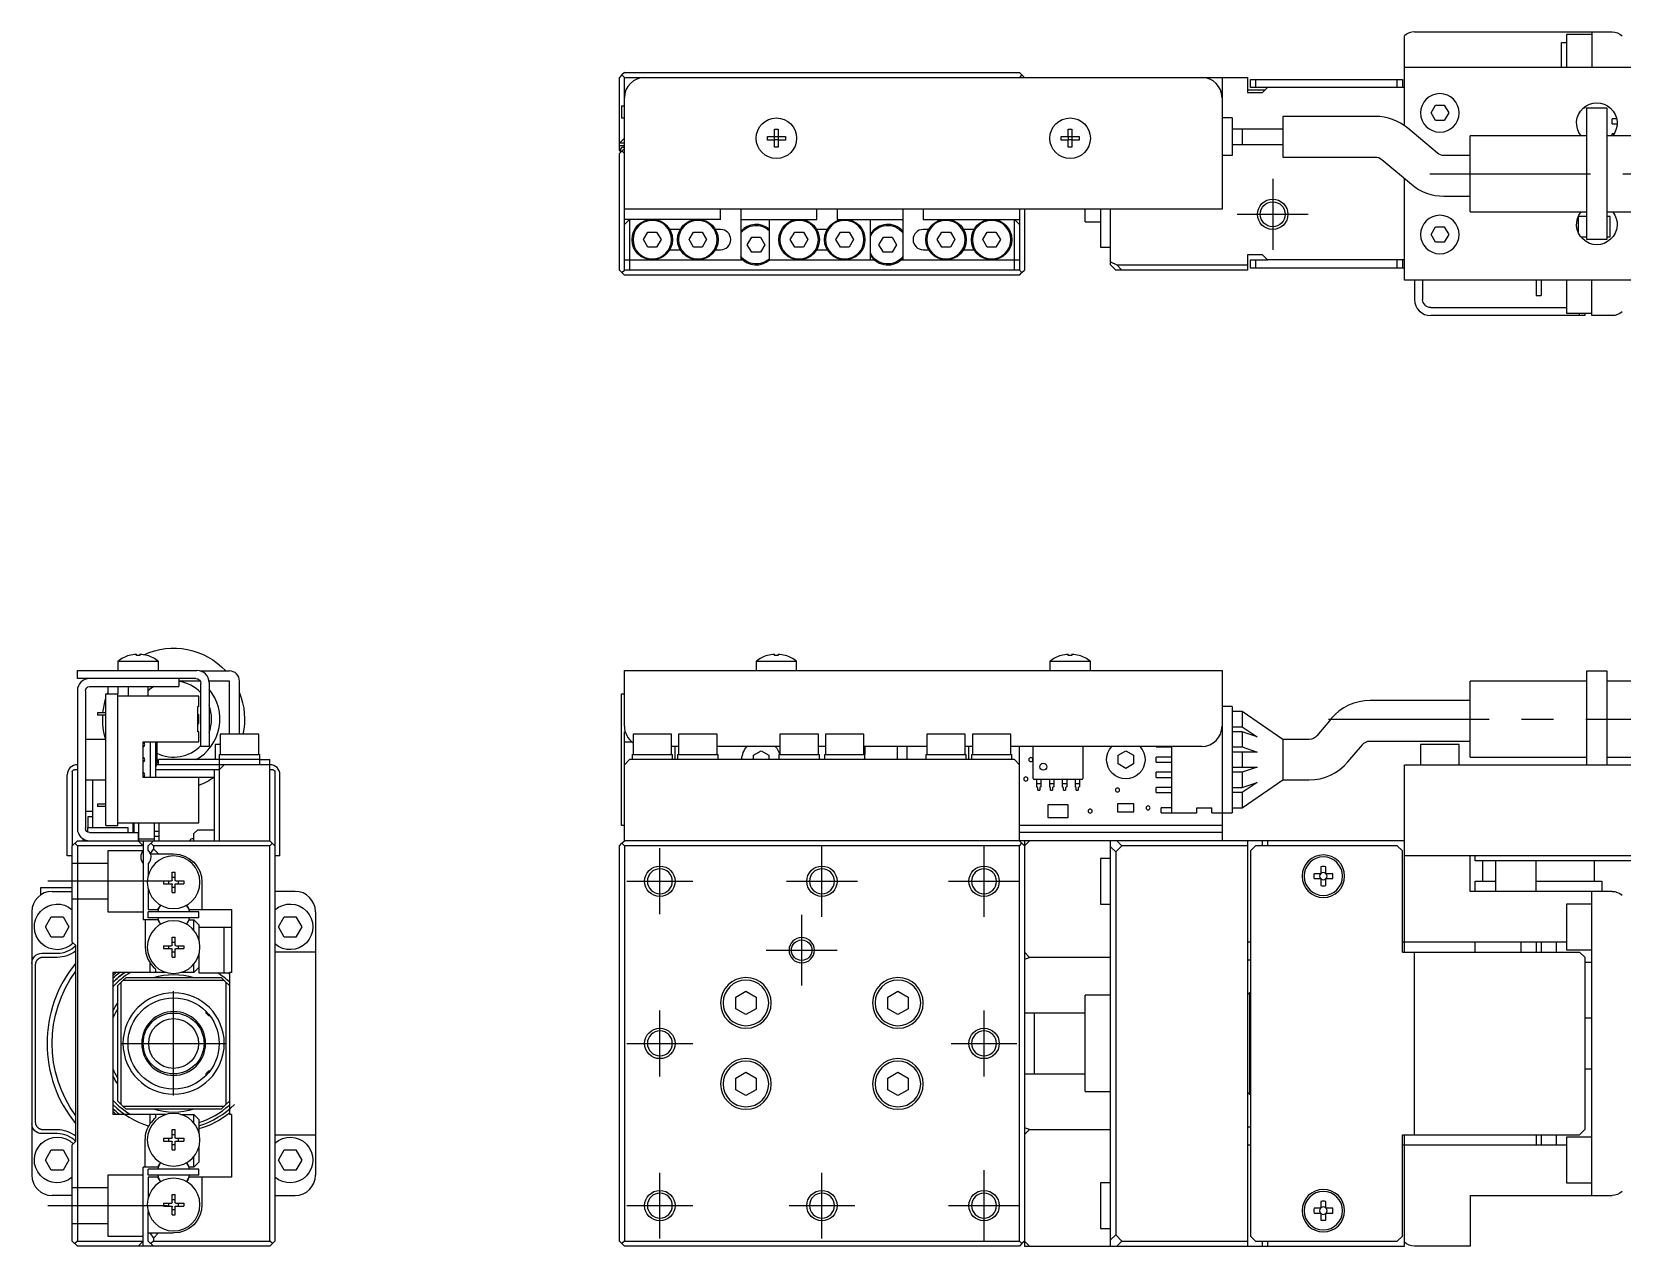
# Model space of a CAD drawing. Extents: x 0 to 566, y -8 to 193.
# Drawn here: x 0 to 157, y 73 to 192.8 of the extents above; entities that cross this region are included whole.
import ezdxf

# ---------------------------------------------------------------- set-up
doc = ezdxf.new("R2010")
doc.units = 0
doc.header["$LTSCALE"] = 0.5
doc.linetypes.add('CENTER', pattern=[50.8, 31.75, -6.35, 6.35, -6.35])
doc.linetypes.add('DASHED', pattern=[19.05, 12.7, -6.35])
for name, color, linetype in [('MSM_CENTER', 1, 'CENTER'), ('MSM_CONTINUOUS', 7, 'CONTINUOUS'), ('MSM_DASHED', 4, 'DASHED'), ('MSM_NARROW', 5, 'CONTINUOUS')]:
    doc.layers.add(name, color=color, linetype=linetype)

msp = doc.modelspace()

# ---------------------------------------------------------------- linework, layer by layer
at = {"layer": 'MSM_CENTER'}
for p, q in [((122.5, 178.3), (122.5, 171.3)), ((138, 178.8), (273, 178.8)), ((119, 174.8), (126, 174.8)), ((128, 125), (273, 125)), ((62, 105.75), (62, 112.25)), ((78, 105.5), (78, 112.5)), ((94, 105.5), (94, 112.5)), ((13.39, 109), (1.57, 109)), ((58.75, 109), (65.25, 109)), ((74.5, 109), (81.5, 109)), ((90.5, 109), (97.5, 109)), ((76, 98.7), (76, 105.7)), ((72.5, 102.2), (79.5, 102.2)), ((14, 87.85), (14, 98.15)), ((62, 89.75), (62, 96.25)), ((94, 89.75), (94, 96.25)), ((8.85, 93), (19.15, 93)), ((58.75, 93), (65.25, 93)), ((90.75, 93), (97.25, 93)), ((62, 73.75), (62, 80.25)), ((78, 73.75), (78, 80.25)), ((94, 73.5), (94, 80.5)), ((1.57, 77), (13.39, 77)), ((58.75, 77), (65.25, 77)), ((74.75, 77), (81.25, 77)), ((90.5, 77), (97.5, 77))]:
    msp.add_line(p, q, dxfattribs=at)
at = {"layer": 'MSM_CONTINUOUS'}
for p, q in [((135.5, 183.54), (135.5, 192.42)), ((136.5, 192.8), (156, 192.8)), ((151, 191.75), (151.5, 191.75)), ((151, 189.3), (151, 191.75)), ((151.5, 192.55), (151.5, 189.3)), ((154, 192.55), (151.5, 192.55)), ((154, 192.8), (154, 189.3)), ((58.25, 188.55), (58, 188.3)), ((58.5, 188.8), (58.25, 188.55)), ((58.5, 188.3), (58.25, 188.55)), ((58.5, 188.8), (97.5, 188.8)), ((97.75, 188.55), (97.5, 188.8)), ((97.75, 188.55), (97.5, 188.3)), ((98, 188.3), (97.75, 188.55)), ((135.5, 189.3), (162.5, 189.3)), ((58, 181.1), (58, 188.3)), ((58.5, 169.3), (58.5, 188.3)), ((58.5, 188.3), (120, 188.3)), ((117.5, 188.3), (117.5, 175.3)), ((120, 188.3), (120, 186.8)), ((121.75, 187.05), (120, 187.05)), ((120.3, 187.3), (120.3, 188.1)), ((120.3, 188.1), (135.3, 188.1)), ((135.5, 187.3), (120.3, 187.3)), ((120.8, 188.1), (120.8, 187.3)), ((122, 187.3), (121.5, 186.8)), ((134.8, 187.3), (134.8, 188.1)), ((135.3, 188.1), (135.3, 187.3)), ((58.2, 185.5), (58.5, 185.5)), ((58.2, 185.5), (58.2, 184.3)), ((120, 186.8), (121.5, 186.8)), ((138.13, 184.8), (138.57, 185.55)), ((138.57, 185.55), (139.43, 185.55)), ((139.43, 185.55), (139.87, 184.8)), ((153.5, 172.3), (153.5, 185.3)), ((153.5, 185.3), (155.5, 185.3)), ((155.5, 185.3), (155.5, 172.3)), ((58.2, 184.3), (58.5, 184.3)), ((118.5, 184.3), (117.5, 184.3)), ((118.5, 184.3), (118.5, 180.6)), ((132.62, 184.45), (123.5, 184.45)), ((123.5, 184.45), (123.5, 180.45)), ((138.57, 184.05), (138.13, 184.8)), ((139.43, 184.05), (138.57, 184.05)), ((139.87, 184.8), (139.43, 184.05)), ((156, 183.73), (156, 184.23)), ((156.45, 184.23), (156, 184.23)), ((156, 183.73), (156.5, 183.73)), ((58, 181.8), (58.5, 182.3)), ((72.61, 182.12), (72.61, 182.48)), ((72.61, 182.48), (73.32, 182.48)), ((73.32, 183.19), (73.68, 183.19)), ((73.32, 182.48), (73.32, 183.19)), ((73.33, 182.47), (73.32, 182.48)), ((73.33, 182.13), (73.32, 182.12)), ((73.33, 182.47), (73.67, 182.47)), ((73.33, 182.13), (73.33, 182.47)), ((73.67, 182.13), (73.33, 182.13)), ((73.67, 182.47), (73.68, 182.48)), ((73.67, 182.47), (73.67, 182.13)), ((73.67, 182.13), (73.68, 182.12)), ((73.68, 183.19), (73.68, 182.48)), ((73.68, 182.48), (74.39, 182.48)), ((74.39, 182.48), (74.39, 182.12)), ((101.61, 182.12), (101.61, 182.48)), ((101.61, 182.48), (102.32, 182.48)), ((102.32, 183.19), (102.68, 183.19)), ((102.32, 182.48), (102.32, 183.19)), ((102.33, 182.47), (102.32, 182.48)), ((102.33, 182.13), (102.32, 182.12)), ((102.33, 182.47), (102.67, 182.47)), ((102.33, 182.13), (102.33, 182.47)), ((102.67, 182.13), (102.33, 182.13)), ((102.67, 182.47), (102.68, 182.48)), ((102.67, 182.47), (102.67, 182.13)), ((102.67, 182.13), (102.68, 182.12)), ((102.68, 183.19), (102.68, 182.48)), ((102.68, 182.48), (103.39, 182.48)), ((103.39, 182.48), (103.39, 182.12)), ((123.5, 183.2), (118.5, 183.2)), ((119.5, 183.2), (119.5, 181.7)), ((138.76, 180.83), (135.84, 183.28)), ((153.5, 182.55), (142, 182.55)), ((142, 175.05), (142, 182.55)), ((177, 182.55), (155.5, 182.55)), ((156, 182.55), (156, 182.73)), ((156.19, 182.73), (156, 182.73)), ((58.5, 181.8), (58, 181.8)), ((58, 181.6), (58.5, 181.6)), ((58.5, 181.3), (58, 180.8)), ((58.1, 181), (58, 181.1)), ((58, 169.3), (58, 180.8)), ((58.1, 180.9), (58.1, 181.1)), ((58.5, 180.8), (58.25, 181.05)), ((58.5, 181.4), (58.4, 181.4)), ((73.32, 182.12), (72.61, 182.12)), ((73.32, 181.41), (73.32, 182.12)), ((73.68, 181.41), (73.32, 181.41)), ((73.68, 182.12), (73.68, 181.41)), ((74.39, 182.12), (73.68, 182.12)), ((102.32, 182.12), (101.61, 182.12)), ((102.32, 181.41), (102.32, 182.12)), ((102.68, 181.41), (102.32, 181.41)), ((103.39, 182.12), (102.68, 182.12)), ((102.68, 182.12), (102.68, 181.41)), ((118.5, 180.6), (117.5, 180.6)), ((118.5, 181.7), (123.5, 181.7)), ((142, 180.59), (139.4, 180.59)), ((123.5, 180.45), (132.62, 180.45)), ((133.26, 180.22), (136.19, 177.76)), ((135.5, 168.3), (135.5, 178.34)), ((139.4, 176.59), (142, 176.59)), ((117.5, 175.3), (58.5, 175.3)), ((58.5, 173.8), (59, 174.3)), ((68, 174.3), (58.5, 174.3)), ((59, 174.3), (59, 169.3)), ((68, 174.3), (68, 175.3)), ((70, 175.3), (70, 170.3)), ((70, 174.3), (77.5, 174.3)), ((72.8, 174.3), (72.8, 170.3)), ((77.5, 174.3), (77.5, 175.3)), ((79.5, 175.3), (79.5, 174.3)), ((79.5, 174.3), (86, 174.3)), ((82.8, 170.3), (82.8, 174.3)), ((86, 175.3), (86, 170.3)), ((88, 175.3), (88, 174.3)), ((88, 174.3), (97.5, 174.3)), ((97, 169.3), (97, 174.3)), ((97, 174.3), (97.5, 173.8)), ((97.5, 175.3), (97.5, 169.3)), ((98, 175.3), (98, 169.3)), ((104, 174.05), (104, 175.3)), ((105.5, 175.3), (105.5, 171.55)), ((106.5, 169.8), (106.5, 175.3)), ((142, 175.05), (153.5, 175.05)), ((152.67, 174.58), (152.67, 173)), ((153.5, 174.58), (152.67, 174.58)), ((155.5, 175.05), (177, 175.05)), ((155.82, 174.58), (155.5, 174.58)), ((155.82, 172.58), (155.82, 174.58)), ((60.38, 172.3), (60.82, 173.05)), ((60.82, 173.05), (61.68, 173.05)), ((61.68, 173.05), (62.12, 172.3)), ((64.02, 173.3), (62.98, 173.3)), ((64.88, 172.3), (65.32, 173.05)), ((65.32, 173.05), (66.18, 173.05)), ((66.18, 173.05), (66.62, 172.3)), ((68, 173.3), (67.48, 173.3)), ((74.88, 172.3), (75.32, 173.05)), ((75.32, 173.05), (76.18, 173.05)), ((76.18, 173.05), (76.62, 172.3)), ((78.52, 173.3), (77.48, 173.3)), ((79.38, 172.3), (79.82, 173.05)), ((79.82, 173.05), (80.68, 173.05)), ((80.68, 173.05), (81.12, 172.3)), ((88.52, 173.3), (88, 173.3)), ((89.38, 172.3), (89.82, 173.05)), ((89.82, 173.05), (90.68, 173.05)), ((90.68, 173.05), (91.12, 172.3)), ((93.02, 173.3), (91.98, 173.3)), ((93.88, 172.3), (94.32, 173.05)), ((94.32, 173.05), (95.18, 173.05)), ((95.18, 173.05), (95.62, 172.3)), ((104, 174.05), (105.5, 174.05)), ((138.13, 172.8), (138.57, 173.55)), ((138.57, 172.05), (138.13, 172.8)), ((138.57, 173.55), (139.43, 173.55)), ((139.43, 173.55), (139.87, 172.8)), ((139.87, 172.8), (139.43, 172.05)), ((60.82, 171.55), (60.38, 172.3)), ((61.68, 171.55), (60.82, 171.55)), ((62.12, 172.3), (61.68, 171.55)), ((62.98, 171.3), (64.02, 171.3)), ((65.32, 171.55), (64.88, 172.3)), ((66.18, 171.55), (65.32, 171.55)), ((66.62, 172.3), (66.18, 171.55)), ((67.48, 171.3), (68, 171.3)), ((70.63, 171.8), (71.07, 172.55)), ((71.07, 171.05), (70.63, 171.8)), ((71.07, 172.55), (71.93, 172.55)), ((71.93, 172.55), (72.37, 171.8)), ((72.37, 171.8), (71.93, 171.05)), ((75.32, 171.55), (74.88, 172.3)), ((76.18, 171.55), (75.32, 171.55)), ((76.62, 172.3), (76.18, 171.55)), ((77.48, 171.3), (78.52, 171.3)), ((79.82, 171.55), (79.38, 172.3)), ((80.68, 171.55), (79.82, 171.55)), ((81.12, 172.3), (80.68, 171.55)), ((83.63, 171.8), (84.07, 172.55)), ((84.07, 171.05), (83.63, 171.8)), ((84.07, 172.55), (84.93, 172.55)), ((84.93, 172.55), (85.37, 171.8)), ((85.37, 171.8), (84.93, 171.05)), ((88, 171.3), (88.52, 171.3)), ((89.82, 171.55), (89.38, 172.3)), ((90.68, 171.55), (89.82, 171.55)), ((91.12, 172.3), (90.68, 171.55)), ((91.98, 171.3), (93.02, 171.3)), ((94.32, 171.55), (93.88, 172.3)), ((95.18, 171.55), (94.32, 171.55)), ((95.62, 172.3), (95.18, 171.55)), ((105.5, 171.55), (106.5, 171.55)), ((139.43, 172.05), (138.57, 172.05)), ((152.92, 172.58), (153.5, 172.58)), ((155.5, 172.3), (153.5, 172.3)), ((155.5, 172.58), (155.82, 172.58)), ((58.5, 170.3), (70.18, 170.3)), ((71.93, 171.05), (71.07, 171.05)), ((72.8, 170.3), (83.18, 170.3)), ((84.93, 171.05), (84.07, 171.05)), ((85.82, 170.3), (97.5, 170.3)), ((106.5, 170.11), (107.11, 169.8)), ((107, 169.3), (106.5, 169.8)), ((107.11, 169.8), (120, 169.8)), ((107.11, 169.8), (107.61, 169.3)), ((121.5, 170.8), (120, 170.8)), ((120, 170.8), (120, 169.3)), ((120.3, 169.5), (120.3, 170.3)), ((120.3, 170.3), (122, 170.3)), ((120.8, 170.3), (120.8, 169.5)), ((121.5, 170.8), (122, 170.3)), ((135.5, 170.3), (122, 170.3)), ((134.8, 169.5), (134.8, 170.3)), ((135.3, 170.3), (135.3, 169.5)), ((58, 169.3), (58.25, 169.05)), ((58.25, 169.05), (58.5, 169.3)), ((58.25, 169.05), (58.5, 168.8)), ((97.5, 169.3), (58.5, 169.3)), ((97.5, 168.8), (58.5, 168.8)), ((97.5, 169.3), (97.75, 169.05)), ((97.5, 168.8), (97.75, 169.05)), ((97.75, 169.05), (98, 169.3)), ((120, 169.3), (107, 169.3)), ((135.5, 169.5), (120.3, 169.5)), ((162.5, 168.3), (135.5, 168.3)), ((136.5, 168.3), (136.5, 166.4)), ((137.3, 168.3), (137.3, 166.4)), ((148.5, 168.3), (148.5, 166.8)), ((149, 168.3), (149, 166.8)), ((151.5, 168.3), (151.5, 165.05)), ((154, 164.8), (154, 168.3)), ((148.5, 166.8), (149, 166.8)), ((138.1, 165.6), (151.5, 165.6)), ((151.5, 165.05), (154, 165.05)), ((152.8, 164.8), (152.8, 165.05)), ((153.3, 165.05), (153.3, 164.8)), ((153.3, 164.8), (138.1, 164.8)), ((156, 164.8), (154, 164.8)), ((8.5, 130.7), (8.5, 129.8)), ((8.5, 130.7), (12.5, 130.7)), ((9.61, 131.27), (9.61, 131.27)), ((10.32, 131.27), (10.32, 131.39)), ((10.68, 131.27), (10.32, 131.27)), ((10.68, 131.39), (10.68, 131.27)), ((11.39, 131.27), (11.39, 131.27)), ((12.5, 129.8), (12.5, 130.7)), ((71.5, 130.7), (75.5, 130.7)), ((71.5, 130.7), (71.5, 129.8)), ((72.61, 131.27), (72.61, 131.27)), ((73.32, 131.27), (73.32, 131.39)), ((73.68, 131.27), (73.32, 131.27)), ((73.68, 131.39), (73.68, 131.27)), ((74.39, 131.27), (74.39, 131.27)), ((75.5, 129.8), (75.5, 130.7)), ((100.5, 130.7), (104.5, 130.7)), ((100.5, 130.7), (100.5, 129.8)), ((101.61, 131.27), (101.61, 131.27)), ((102.32, 131.27), (102.32, 131.39)), ((102.68, 131.27), (102.32, 131.27)), ((102.68, 131.39), (102.68, 131.27)), ((103.39, 131.27), (103.39, 131.27)), ((104.5, 129.8), (104.5, 130.7)), ((4.5, 129), (4.5, 129.8)), ((4.5, 129.8), (16.3, 129.8)), ((16.2, 129), (4.5, 129)), ((14.5, 129), (14.5, 128.2)), ((16.63, 128.75), (14.5, 128.75)), ((16.64, 129.75), (19.5, 129.75)), ((19.5, 128.75), (17.49, 128.75)), ((19.5, 123.5), (19.5, 128.75)), ((20.5, 123.5), (20.5, 128.75)), ((58.5, 124.3), (58.5, 129.8)), ((58.5, 129.8), (117.5, 129.8)), ((117.5, 129.8), (117.5, 113)), ((142, 121.25), (142, 128.75)), ((153.5, 128.75), (142, 128.75)), ((153.5, 120.5), (153.5, 129.75)), ((153.5, 129.75), (155.5, 129.75)), ((155.5, 129.75), (155.5, 120.5)), ((177, 128.75), (155.5, 128.75)), ((4.5, 127.8), (4.5, 114.2)), ((5.3, 127.8), (5.3, 114.2)), ((5.7, 128.2), (14.5, 128.2)), ((7.3, 114.5), (7.3, 127.5)), ((7.3, 127.5), (8.5, 127.5)), ((7.5, 128.2), (7.5, 127.5)), ((8.5, 128.2), (8.5, 127.5)), ((8.5, 114.5), (8.5, 127.5)), ((16.5, 127.25), (8.5, 127.25)), ((9.5, 128.2), (9.5, 127.3)), ((9.5, 127.3), (9.55, 127.25)), ((9.5, 127.3), (11.5, 127.3)), ((11.45, 127.25), (11.5, 127.3)), ((11.5, 127.3), (11.5, 128.2)), ((16.5, 126.25), (16.5, 127.25)), ((16.7, 122.3), (16.7, 128.5)), ((17.5, 128.6), (17.5, 122.3)), ((58.2, 114.5), (58.2, 127.5)), ((58.2, 127.5), (58.5, 127.5)), ((7.3, 125.62), (6.5, 125.62)), ((6.5, 125.62), (6.5, 125.38)), ((16.4, 123.75), (16.4, 126.25)), ((16.5, 126.25), (16.4, 126.25)), ((118.5, 126.25), (117.5, 126.25)), ((118.5, 126.25), (118.5, 115.75)), ((119.5, 125.75), (118.5, 125.75)), ((119.5, 125.75), (119.5, 124.25)), ((123.5, 123), (119.5, 125.75)), ((142, 126.83), (132.11, 126.83)), ((7.3, 125.38), (6.5, 125.38)), ((16.4, 125.45), (16.5, 125.45)), ((16.4, 125.07), (16.5, 125.07)), ((16.4, 124.93), (16.5, 124.93)), ((16.4, 124.55), (16.5, 124.55)), ((16.5, 124.55), (16.5, 125.45)), ((118.5, 124.25), (119.5, 124.25)), ((119.5, 124.25), (120.95, 123.25)), ((128.28, 125.04), (126.87, 123.36)), ((7.3, 123), (5.3, 123)), ((11, 122.75), (16.5, 122.75)), ((11, 119.25), (11, 122.75)), ((11.7, 122.75), (11.7, 119.25)), ((12.2, 122.75), (12.2, 119.25)), ((12.35, 122.75), (12.35, 121)), ((16.5, 123.75), (16.4, 123.75)), ((16.5, 122.75), (16.5, 123.75)), ((18.1, 122.5), (18.1, 121)), ((18.6, 122.5), (18.1, 122.5)), ((18.6, 123.5), (18.6, 121.5)), ((22.4, 123.5), (18.6, 123.5)), ((22.4, 121.5), (22.4, 123.5)), ((58.5, 113), (58.5, 123.75)), ((58.58, 123.75), (58.5, 123.75)), ((58.5, 122.75), (59.24, 122.75)), ((63.15, 123.5), (59.35, 123.5)), ((59.35, 123.5), (59.35, 121.5)), ((63.15, 121.5), (63.15, 123.5)), ((67.65, 123.5), (63.85, 123.5)), ((63.85, 123.5), (63.85, 121.5)), ((67.65, 121.5), (67.65, 123.5)), ((77.65, 123.5), (73.85, 123.5)), ((73.85, 123.5), (73.85, 121.5)), ((77.65, 121.5), (77.65, 123.5)), ((82.15, 123.5), (78.35, 123.5)), ((78.35, 123.5), (78.35, 121.5)), ((82.15, 121.5), (82.15, 123.5)), ((92.15, 123.5), (88.35, 123.5)), ((88.35, 123.5), (88.35, 121.5)), ((92.15, 121.5), (92.15, 123.5)), ((96.65, 123.5), (92.85, 123.5)), ((92.85, 123.5), (92.85, 121.5)), ((96.65, 121.5), (96.65, 123.5)), ((119.5, 123.75), (118.5, 123.75)), ((119.5, 123.75), (119.5, 122.25)), ((120.95, 123.25), (119.5, 123.75)), ((123.5, 123), (123.5, 119)), ((126.1, 123), (123.5, 123)), ((129.93, 120.79), (131.35, 122.47)), ((132.11, 122.83), (142, 122.83)), ((140.9, 122.5), (137.1, 122.5)), ((137.1, 122.5), (137.1, 120.5)), ((140.9, 120.5), (140.9, 122.5)), ((12.5, 120.5), (12.5, 121)), ((22.5, 121), (12.5, 121)), ((17.5, 122.3), (16.7, 122.3)), ((18.5, 121.5), (22.5, 121.5)), ((18.5, 121.5), (18.5, 113)), ((22.5, 120.5), (22.5, 121.5)), ((22.5, 121), (23.5, 121)), ((23.5, 113), (23.5, 121)), ((59, 121), (58.5, 120.5)), ((97, 121), (59, 121)), ((59.25, 121.5), (63.25, 121.5)), ((59.25, 121.5), (59.25, 121)), ((63.85, 122.3), (63.15, 122.3)), ((63.25, 121), (63.25, 121.5)), ((63.5, 121), (63.5, 122.3)), ((63.75, 121.5), (67.75, 121.5)), ((63.75, 121.5), (63.75, 121)), ((73.85, 122.3), (67.65, 122.3)), ((67.67, 121.5), (67.67, 122.3)), ((67.75, 121), (67.75, 121.5)), ((71.25, 121.43), (72, 121.87)), ((71.25, 121), (71.25, 121.43)), ((72, 121.87), (72.75, 121.43)), ((72.75, 121.43), (72.75, 121)), ((73.75, 121.5), (77.75, 121.5)), ((73.75, 121.5), (73.75, 121)), ((78.35, 122.3), (77.65, 122.3)), ((77.75, 121), (77.75, 121.5)), ((78.25, 121.5), (82.25, 121.5)), ((78.25, 121.5), (78.25, 121)), ((88.35, 122.3), (82.15, 122.3)), ((82.25, 122.3), (82.25, 121.5)), ((82.25, 121), (82.25, 121.5)), ((85.45, 121), (85.45, 122.3)), ((86.37, 122.3), (86.37, 121)), ((88.25, 121.5), (92.25, 121.5)), ((88.25, 121.5), (88.25, 121)), ((92.85, 122.3), (92.15, 122.3)), ((92.25, 121), (92.25, 121.5)), ((92.5, 121), (92.5, 122.3)), ((92.75, 121.5), (96.75, 121.5)), ((92.75, 121.5), (92.75, 121)), ((115.5, 122.3), (96.65, 122.3)), ((96.75, 121), (96.75, 121.5)), ((97.5, 120.5), (97, 121)), ((97.5, 113), (97.5, 122.3)), ((98.86, 119.15), (98.86, 122.3)), ((103.76, 122.3), (103.76, 119.15)), ((107.25, 121.43), (108, 121.87)), ((107.25, 120.57), (107.25, 121.43)), ((108, 121.87), (108.75, 121.43)), ((108.75, 121.43), (108.75, 120.57)), ((111, 122.25), (111, 122.3)), ((111, 122.25), (112.5, 122.25)), ((111, 120.75), (111, 121.25)), ((112.5, 121.25), (111, 121.25)), ((112.5, 122.3), (112.5, 115.75)), ((118.5, 122.25), (119.5, 122.25)), ((120.95, 121.75), (118.5, 121.75)), ((119.5, 122.25), (120.95, 121.75)), ((119.5, 121.75), (119.5, 120.25)), ((142, 121.25), (153.5, 121.25)), ((155.5, 121.25), (177, 121.25)), ((3.5, 111.5), (3.5, 119.5)), ((4, 119.8), (4, 112.5)), ((4.5, 120), (4.2, 120)), ((18.5, 120), (12.2, 120)), ((23.5, 120.5), (12.29, 120.5)), ((18, 120), (18, 113)), ((18.5, 120), (19, 120.5)), ((23.8, 120), (23.5, 120)), ((24, 119.8), (24, 112.5)), ((24.5, 111.5), (24.5, 119.5)), ((108, 120.13), (107.25, 120.57)), ((108.75, 120.57), (108, 120.13)), ((111, 120.75), (112.5, 120.75)), ((111, 119.25), (111, 119.75)), ((112.5, 119.75), (111, 119.75)), ((118.5, 120.25), (120.95, 120.25)), ((119.5, 119.75), (118.5, 119.75)), ((120.95, 120.25), (119.5, 119.75)), ((119.5, 119.75), (119.5, 118.25)), ((135.5, 120.5), (162.5, 120.5)), ((135.5, 102), (135.5, 120.5)), ((5.3, 119), (7.3, 119)), ((6, 119), (6, 114.3)), ((18, 119.25), (11, 119.25)), ((16.5, 114.75), (16.5, 119.25)), ((103.66, 119.05), (98.96, 119.05)), ((99.19, 119.05), (99.19, 118.32)), ((99.62, 118.61), (99.19, 118.61)), ((99.3, 118.25), (99.19, 118.32)), ((99.3, 118), (99.3, 118.25)), ((99.3, 118), (99.5, 118)), ((99.62, 118.32), (99.5, 118.25)), ((99.5, 118.25), (99.5, 118)), ((99.62, 119.05), (99.62, 118.32)), ((100.46, 119.05), (100.46, 118.32)), ((100.89, 118.61), (100.46, 118.61)), ((100.57, 118.25), (100.46, 118.32)), ((100.57, 118), (100.57, 118.25)), ((100.57, 118), (100.77, 118)), ((100.89, 118.32), (100.77, 118.25)), ((100.77, 118.25), (100.77, 118)), ((100.89, 119.05), (100.89, 118.32)), ((101.73, 119.05), (101.73, 118.32)), ((102.16, 118.61), (101.73, 118.61)), ((101.84, 118.25), (101.73, 118.32)), ((101.84, 118), (101.84, 118.25)), ((101.84, 118), (102.04, 118)), ((102.16, 118.32), (102.04, 118.25)), ((102.04, 118.25), (102.04, 118)), ((102.16, 119.05), (102.16, 118.32)), ((103, 119.05), (103, 118.32)), ((103.43, 118.61), (103, 118.61)), ((103.11, 118.25), (103, 118.32)), ((103.11, 118), (103.11, 118.25)), ((103.11, 118), (103.31, 118)), ((103.43, 118.32), (103.31, 118.25)), ((103.31, 118.25), (103.31, 118)), ((103.43, 119.05), (103.43, 118.32)), ((111, 119.25), (112.5, 119.25)), ((111, 117.75), (111, 118.25)), ((112.5, 118.25), (111, 118.25)), ((118.5, 118.25), (119.5, 118.25)), ((119.5, 116.25), (123.5, 119)), ((119.5, 118.25), (120.95, 118.75)), ((120.95, 118.75), (119.5, 117.75)), ((123.5, 119), (126.1, 119)), ((7.3, 116.62), (6.5, 116.62)), ((6.5, 116.62), (6.5, 116.38)), ((7.3, 116.38), (6.5, 116.38)), ((102.31, 116.55), (100.31, 116.55)), ((100.31, 116.55), (100.31, 115.3)), ((102.31, 115.3), (102.31, 116.55)), ((108.78, 116.64), (107.18, 116.64)), ((107.18, 116.64), (107.18, 115.84)), ((108.78, 115.84), (108.78, 116.64)), ((111, 117.75), (112.5, 117.75)), ((112.5, 116.25), (111.5, 116.25)), ((111.5, 115.75), (111.5, 116.25)), ((115, 115.75), (115, 116.25)), ((115, 116.25), (116.5, 116.25)), ((116.5, 115.75), (116.5, 116.25)), ((119.5, 117.75), (118.5, 117.75)), ((118.5, 116.25), (119.5, 116.25)), ((119.5, 117.75), (119.5, 116.25)), ((5.3, 115.9), (6, 115.9)), ((5.57, 115.4), (6, 115.4)), ((5.57, 114.3), (5.57, 115.4)), ((8.5, 114.75), (16.5, 114.75)), ((10, 113.8), (10, 114.75)), ((12.07, 114.75), (12.07, 113)), ((12.57, 113), (12.57, 114.75)), ((100.31, 115.3), (102.31, 115.3)), ((107.18, 115.84), (108.78, 115.84)), ((111.5, 115.75), (115, 115.75)), ((116.5, 115.75), (118.5, 115.75)), ((5.07, 113), (5.07, 113.18)), ((5.5, 113.9), (5.44, 113.9)), ((5.5, 114.3), (5.5, 113.85)), ((5.5, 114.3), (9.5, 114.3)), ((5.7, 113.8), (10.5, 113.8)), ((7.3, 114.5), (8.5, 114.5)), ((9.5, 113.8), (9.5, 114.3)), ((10.07, 114.6), (10.07, 113.8)), ((10.5, 113.8), (10.5, 113)), ((10.57, 113), (10.57, 114.6)), ((10.57, 113.2), (12.07, 113.2)), ((12.57, 113.9), (12.07, 113.9)), ((12.57, 113.4), (12.07, 113.4)), ((16, 113.19), (15.89, 113.19)), ((16, 113), (16, 113.66)), ((16.03, 113.73), (16.35, 114.05)), ((16.42, 114.08), (18, 114.08)), ((58.5, 114.5), (58.2, 114.5)), ((117.5, 114.5), (97.5, 114.5)), ((117.5, 113.8), (97.5, 113.8)), ((4, 111.5), (3.5, 111.5)), ((4, 112.5), (4.5, 113)), ((4, 103), (4, 112.5)), ((4.25, 112.75), (4.5, 112.5)), ((4.5, 113), (23.5, 113)), ((4.5, 112.5), (4.5, 73.5)), ((11, 112.5), (4.5, 112.5)), ((5.57, 113), (5.57, 113.01)), ((11, 112.5), (10.5, 113)), ((11, 113), (11, 105.2)), ((11.5, 112.5), (12, 113)), ((11.5, 112.06), (11.5, 112.5)), ((12, 112.2), (11.69, 111.75)), ((11.7, 111.7), (14, 111.7)), ((11.75, 112.75), (12, 112.5)), ((12, 112.5), (12, 112.2)), ((23.5, 112.5), (12, 112.5)), ((12.5, 111.7), (12, 112.2)), ((24, 112.5), (23.5, 113)), ((23.5, 112.5), (23.75, 112.75)), ((23.5, 73.5), (23.5, 112.5)), ((24, 112.5), (24, 73.5)), ((24.5, 111.5), (24, 111.5)), ((58, 112.5), (58.25, 112.75)), ((58, 73.5), (58, 112.5)), ((58.25, 112.75), (58.5, 113)), ((58.25, 112.75), (58.5, 112.5)), ((135.5, 113), (58.5, 113)), ((58.5, 112.5), (58.5, 73.5)), ((97.5, 112.5), (58.5, 112.5)), ((97.5, 113), (97.75, 112.75)), ((97.5, 112.5), (97.75, 112.75)), ((97.5, 73.5), (97.5, 112.5)), ((97.75, 112.75), (98, 112.5)), ((98, 112.5), (98.5, 113)), ((98, 113), (98, 73)), ((106.5, 73), (106.5, 113)), ((107, 111.89), (106.5, 112.39)), ((107.61, 112.5), (107, 111.89)), ((107, 111.89), (107, 74.11)), ((107.11, 113), (107.61, 112.5)), ((120, 112.5), (107.61, 112.5)), ((120, 113), (120, 73)), ((120.8, 112.5), (120.3, 112)), ((120.3, 112), (120.3, 74)), ((134.8, 112.5), (120.8, 112.5)), ((121.5, 112.5), (121.5, 113)), ((122, 113), (122, 112.5)), ((135.3, 112), (134.8, 112.5)), ((135.3, 102), (135.3, 112)), ((162.5, 111.5), (135.5, 111.5)), ((142, 108), (142, 111.5)), ((142.5, 111), (142.5, 111.5)), ((11.5, 110.74), (11.5, 109.61)), ((105.5, 111.25), (105.5, 106.75)), ((106.5, 111.25), (105.5, 111.25)), ((127.26, 110.42), (127.26, 109.74)), ((127.74, 109.74), (127.74, 110.42)), ((162.5, 111), (142.5, 111)), ((143.25, 109), (143.25, 111)), ((144.5, 111), (144.5, 108)), ((148.5, 108), (148.5, 111)), ((154.25, 109), (154.25, 111)), ((0.9, 107.67), (0.9, 108.4)), ((0.9, 108.4), (4, 108.4)), ((13, 109.05), (13.8, 109.05)), ((13, 109.05), (13, 108.76)), ((13, 108.76), (13.8, 108.76)), ((13.53, 108.76), (13.53, 109.05)), ((13.86, 109.9), (14.15, 109.9)), ((13.86, 109.11), (13.86, 109.9)), ((14.15, 109.37), (13.86, 109.37)), ((13.86, 107.9), (13.86, 108.69)), ((13.86, 108.43), (14.15, 108.43)), ((14.15, 109.11), (14.15, 109.9)), ((14.15, 107.9), (14.15, 108.69)), ((14.21, 109.05), (15, 109.05)), ((14.21, 108.76), (15, 108.76)), ((14.47, 108.76), (14.47, 109.05)), ((15, 109.05), (15, 108.76)), ((16.8, 108.9), (16.8, 106.2)), ((127.26, 109.74), (126.58, 109.74)), ((126.58, 109.26), (127.26, 109.26)), ((127.26, 109.26), (127.26, 108.58)), ((128.42, 109.74), (127.74, 109.74)), ((127.74, 108.58), (127.74, 109.26)), ((127.74, 109.26), (128.42, 109.26)), ((142.5, 108), (142.5, 109)), ((142.5, 109), (144.5, 109)), ((148.5, 109), (155, 109)), ((155, 109), (155, 108)), ((2, 108), (4, 108)), ((11.5, 108.19), (11.5, 106.2)), ((13.86, 107.9), (14.15, 107.9)), ((26, 108), (24, 108)), ((156, 108), (142, 108)), ((154, 78), (154, 108)), ((0, 106), (0, 80)), ((1.35, 104.5), (1.92, 105.5)), ((1.92, 105.5), (3.08, 105.5)), ((3.08, 105.5), (3.65, 104.5)), ((12.45, 105.2), (11, 105.2)), ((11.2, 105.2), (11.2, 102.5)), ((11.5, 106.2), (12.45, 106.2)), ((11.5, 105.4), (11.5, 106)), ((16.5, 106), (11.5, 106)), ((16.5, 105.4), (11.5, 105.4)), ((12.45, 106.2), (12.6, 106.46)), ((12.45, 105.2), (12.58, 104.98)), ((15.38, 104.9), (15.55, 105.2)), ((15.4, 106.46), (15.55, 106.2)), ((15.55, 106.2), (19.7, 106.2)), ((15.55, 105.2), (16, 105.2)), ((16, 104.16), (16, 105.2)), ((16, 105.2), (16.5, 104.7)), ((16.5, 105.4), (16.5, 106)), ((19.7, 106.2), (19.7, 100)), ((24.35, 104.5), (24.92, 105.5)), ((24.92, 105.5), (26.08, 105.5)), ((26.08, 105.5), (26.65, 104.5)), ((28, 106), (28, 102)), ((105.5, 106.75), (106.5, 106.75)), ((151.5, 106.75), (151.5, 102.25)), ((154, 106.75), (151.5, 106.75)), ((1.92, 103.5), (1.35, 104.5)), ((3.65, 104.5), (3.08, 103.5)), ((16.5, 104.7), (16.5, 103.21)), ((19.7, 104.45), (16.5, 104.45)), ((19, 99.95), (19, 104.45)), ((24.92, 103.5), (24.35, 104.5)), ((26.65, 104.5), (26.08, 103.5)), ((3.08, 103.5), (1.92, 103.5)), ((4.35, 102.65), (4, 103)), ((4.35, 83.35), (4.35, 102.65)), ((13, 102.64), (13.8, 102.64)), ((13, 102.64), (13, 102.36)), ((13, 102.36), (13.8, 102.36)), ((13.53, 102.36), (13.53, 102.64)), ((13.86, 103.5), (14.15, 103.5)), ((13.86, 102.71), (13.86, 103.5)), ((14.15, 102.97), (13.86, 102.97)), ((13.86, 101.5), (13.86, 102.29)), ((14.15, 102.71), (14.15, 103.5)), ((14.15, 101.5), (14.15, 102.29)), ((14.21, 102.64), (15, 102.64)), ((14.21, 102.36), (15, 102.36)), ((14.47, 102.36), (14.47, 102.64)), ((15, 102.64), (15, 102.36)), ((26.08, 103.5), (24.92, 103.5)), ((120.3, 103), (120, 103)), ((151.5, 103), (135.3, 103)), ((142.5, 102), (142.5, 103)), ((147, 103), (147, 102)), ((148.5, 103), (148.5, 102)), ((149, 103), (149, 102)), ((150.5, 102), (150.5, 103)), ((151.5, 102.25), (154, 102.25)), ((0.38, 85.23), (0.38, 100.77)), ((1, 101.9), (2.5, 101.9)), ((1.13, 101.52), (2.5, 101.52)), ((11.7, 100), (11.7, 100.9)), ((13.86, 102.03), (14.15, 102.03)), ((13.86, 101.5), (14.15, 101.5)), ((16, 100), (16, 100.84)), ((16.5, 100.5), (16, 100)), ((16.5, 101.79), (16.5, 99.95)), ((28, 102), (24, 102)), ((28, 102), (28, 84)), ((98.5, 101.49), (98, 101.99)), ((98, 101.31), (98.5, 101.49)), ((106.5, 101.49), (98.5, 101.49)), ((120, 101.25), (120.3, 101.25)), ((135.3, 102), (152.8, 102)), ((136.5, 84), (136.5, 102)), ((153.3, 101.5), (152.8, 102)), ((153.3, 101.5), (153.3, 84.5)), ((154, 101), (153.3, 101)), ((13.29, 100), (8, 100)), ((8, 100), (8, 86)), ((8.5, 98.7), (8.8, 99)), ((9, 99.2), (8.8, 99)), ((8.8, 99), (8.8, 87)), ((9, 99.2), (9.3, 99.5)), ((19, 99.2), (9, 99.2)), ((9.3, 99.5), (18.7, 99.5)), ((12.2, 100.36), (12.2, 100)), ((16, 100), (14.71, 100)), ((16.5, 99.95), (19.5, 99.95)), ((18.7, 99.5), (19, 99.2)), ((19.2, 99), (19, 99.2)), ((19.2, 87), (19.2, 99)), ((19.2, 99), (19.5, 98.7)), ((19.5, 100), (19.5, 86)), ((19.7, 100), (19.5, 100)), ((8.5, 87.3), (8.5, 98.7)), ((69.5, 97.58), (70.5, 98.15)), ((69.5, 96.42), (69.5, 97.58)), ((70.5, 98.15), (71.5, 97.58)), ((71.5, 97.58), (71.5, 96.42)), ((84.5, 97.58), (85.5, 98.15)), ((84.5, 96.42), (84.5, 97.58)), ((85.5, 98.15), (86.5, 97.58)), ((86.5, 97.58), (86.5, 96.42)), ((104, 88.25), (104, 97.75)), ((106.5, 97.75), (104, 97.75)), ((120.2, 98), (120, 97.8)), ((120.2, 98), (120.2, 88)), ((120.3, 98), (120.2, 98)), ((17.2, 95.98), (17.2, 96.16)), ((17.2, 95.98), (17.43, 95.75)), ((17.43, 95.92), (17.43, 95.75)), ((70.5, 95.85), (69.5, 96.42)), ((71.5, 96.42), (70.5, 95.85)), ((85.5, 95.85), (84.5, 96.42)), ((86.5, 96.42), (85.5, 95.85)), ((104, 96), (98, 96)), ((99, 90), (99, 96)), ((17.43, 95.75), (17.56, 95.75)), ((17.56, 95.75), (17.56, 95.75)), ((154, 95.5), (153.3, 95.5)), ((11.04, 91.94), (11.04, 91.94)), ((16.97, 91.94), (16.97, 91.94)), ((12.56, 90.2), (12.63, 90.2)), ((12.69, 90.14), (12.63, 90.2)), ((15.38, 90.2), (15.31, 90.14)), ((15.38, 90.2), (15.44, 90.2)), ((17.43, 90.25), (17.2, 90.03)), ((17.2, 89.84), (17.2, 90.03)), ((17.56, 90.25), (17.43, 90.25)), ((17.43, 90.25), (17.43, 90.08)), ((69.5, 89.58), (70.5, 90.15)), ((69.5, 88.42), (69.5, 89.58)), ((70.5, 90.15), (71.5, 89.58)), ((71.5, 89.58), (71.5, 88.42)), ((84.5, 89.58), (85.5, 90.15)), ((84.5, 88.42), (84.5, 89.58)), ((85.5, 90.15), (86.5, 89.58)), ((86.5, 89.58), (86.5, 88.42)), ((98, 90), (104, 90)), ((153.3, 90.5), (154, 90.5)), ((70.5, 87.85), (69.5, 88.42)), ((71.5, 88.42), (70.5, 87.85)), ((85.5, 87.85), (84.5, 88.42)), ((86.5, 88.42), (85.5, 87.85)), ((104, 88.25), (106.5, 88.25)), ((120, 88.2), (120.2, 88)), ((120.2, 88), (120.3, 88)), ((8.8, 87), (8.5, 87.3)), ((8.8, 87), (9, 86.8)), ((9, 86.8), (19, 86.8)), ((9.3, 86.5), (9, 86.8)), ((18.7, 86.5), (9.3, 86.5)), ((19, 86.8), (18.7, 86.5)), ((19, 86.8), (19.2, 87)), ((19.5, 87.3), (19.2, 87)), ((13.29, 86), (8, 86)), ((11.7, 85.1), (11.7, 86)), ((12.2, 86), (12.2, 85.64)), ((14.71, 86), (16, 86)), ((16, 85.16), (16, 86)), ((16, 86), (16.5, 85.5)), ((16.5, 85.5), (16.5, 84.21)), ((19.7, 86), (19.5, 86)), ((19.7, 86), (19.7, 79.8)), ((2.5, 84.1), (1, 84.1)), ((2.5, 84.48), (1.13, 84.48)), ((4, 83), (4.35, 83.35)), ((11.2, 80.8), (11.2, 83.5)), ((13, 83.65), (13.8, 83.65)), ((13, 83.65), (13, 83.36)), ((13, 83.36), (13.8, 83.36)), ((13.53, 83.36), (13.53, 83.65)), ((13.86, 84.5), (14.15, 84.5)), ((13.86, 83.71), (13.86, 84.5)), ((14.15, 83.97), (13.86, 83.97)), ((13.86, 82.5), (13.86, 83.3)), ((14.15, 83.71), (14.15, 84.5)), ((14.15, 82.5), (14.15, 83.3)), ((14.21, 83.65), (15, 83.65)), ((14.21, 83.36), (15, 83.36)), ((14.47, 83.36), (14.47, 83.65)), ((15, 83.65), (15, 83.36)), ((24, 84), (28, 84)), ((28, 84), (28, 80)), ((98.5, 84.51), (98, 84.69)), ((98, 84.01), (98.5, 84.51)), ((98.5, 84.51), (106.5, 84.51)), ((120.3, 84.75), (120, 84.75)), ((135.3, 74), (135.3, 84)), ((135.3, 84), (152.8, 84)), ((135.5, 73), (135.5, 84)), ((148.5, 84), (148.5, 83)), ((149, 84), (149, 83)), ((150.5, 83), (150.5, 84)), ((151.5, 83.75), (151.5, 79.25)), ((154, 83.75), (151.5, 83.75)), ((152.8, 84), (153.3, 84.5)), ((1.35, 81.5), (1.92, 82.5)), ((1.92, 82.5), (3.08, 82.5)), ((3.08, 82.5), (3.65, 81.5)), ((4, 73.5), (4, 83)), ((13.86, 83.03), (14.15, 83.03)), ((13.86, 82.5), (14.15, 82.5)), ((16, 80.8), (16, 81.84)), ((16.5, 82.79), (16.5, 81.3)), ((24.35, 81.5), (24.92, 82.5)), ((24.92, 82.5), (26.08, 82.5)), ((26.08, 82.5), (26.65, 81.5)), ((120, 83), (120.3, 83)), ((135.3, 83), (151.5, 83)), ((1.92, 80.5), (1.35, 81.5)), ((3.08, 80.5), (1.92, 80.5)), ((3.65, 81.5), (3.08, 80.5)), ((11, 73), (11, 80.8)), ((12.45, 80.8), (11, 80.8)), ((11.5, 80), (11.5, 80.6)), ((16.5, 80.6), (11.5, 80.6)), ((12.45, 80.8), (12.58, 81.02)), ((15.38, 81.1), (15.55, 80.8)), ((16, 80.8), (15.55, 80.8)), ((16.5, 81.3), (16, 80.8)), ((16.5, 80), (16.5, 80.6)), ((24.92, 80.5), (24.35, 81.5)), ((26.08, 80.5), (24.92, 80.5)), ((26.65, 81.5), (26.08, 80.5)), ((16.5, 80), (11.5, 80)), ((12.45, 79.8), (11.5, 79.8)), ((11.5, 79.8), (11.5, 77.81)), ((12.6, 79.54), (12.45, 79.8)), ((15.55, 79.8), (15.4, 79.54)), ((19.7, 79.8), (15.55, 79.8)), ((16.8, 79.8), (16.8, 77.1)), ((105.5, 79.25), (105.5, 74.75)), ((106.5, 79.25), (105.5, 79.25)), ((151.5, 79.25), (154, 79.25)), ((4, 78), (2, 78)), ((13, 77.25), (13.8, 77.25)), ((13, 77.25), (13, 76.96)), ((13, 76.96), (13.8, 76.96)), ((13.53, 76.96), (13.53, 77.25)), ((13.86, 78.1), (14.15, 78.1)), ((13.86, 77.31), (13.86, 78.1)), ((14.15, 77.57), (13.86, 77.57)), ((14.15, 77.31), (14.15, 78.1)), ((14.21, 77.25), (15, 77.25)), ((14.21, 76.96), (15, 76.96)), ((14.47, 76.96), (14.47, 77.25)), ((15, 77.25), (15, 76.96)), ((24, 78), (26, 78)), ((127.26, 77.42), (127.26, 76.74)), ((127.74, 76.74), (127.74, 77.42)), ((142, 78), (156, 78)), ((142, 78), (142, 73)), ((11.5, 73.5), (11.5, 76.39)), ((13.86, 76.1), (13.86, 76.89)), ((13.86, 76.63), (14.15, 76.63)), ((13.86, 76.1), (14.15, 76.1)), ((14.15, 76.1), (14.15, 76.89)), ((127.26, 76.74), (126.58, 76.74)), ((126.58, 76.26), (127.26, 76.26)), ((127.26, 76.26), (127.26, 75.58)), ((128.42, 76.74), (127.74, 76.74)), ((127.74, 76.26), (128.42, 76.26)), ((127.74, 75.58), (127.74, 76.26)), ((11.5, 74.3), (14, 74.3)), ((11.65, 74.3), (12, 73.8)), ((12, 73.8), (12.5, 74.3)), ((12, 73.8), (12, 73.5)), ((105.5, 74.75), (106.5, 74.75)), ((106.5, 73.61), (107, 74.11)), ((107, 74.11), (107.61, 73.5)), ((120.3, 74), (120.8, 73.5)), ((134.8, 73.5), (135.3, 74)), ((4.5, 73), (4, 73.5)), ((4.5, 73.5), (4.25, 73.25)), ((4.5, 73.5), (11, 73.5)), ((23.5, 73), (4.5, 73)), ((10.5, 73), (11, 73.5)), ((12, 73), (11.5, 73.5)), ((12, 73.5), (11.75, 73.25)), ((12, 73.5), (23.5, 73.5)), ((23.75, 73.25), (23.5, 73.5)), ((23.5, 73), (24, 73.5)), ((58.25, 73.25), (58, 73.5)), ((58.5, 73.5), (58.25, 73.25)), ((58.5, 73), (58.25, 73.25)), ((58.5, 73.5), (97.5, 73.5)), ((97.5, 73), (58.5, 73)), ((97.75, 73.25), (97.5, 73.5)), ((97.75, 73.25), (97.5, 73)), ((98, 73.5), (97.75, 73.25)), ((98.5, 73), (98, 73.5)), ((98, 73), (135.5, 73)), ((107.61, 73.5), (107.11, 73)), ((107.61, 73.5), (120, 73.5)), ((120.8, 73.5), (134.8, 73.5)), ((121.5, 73), (121.5, 73.5)), ((122, 73.5), (122, 73)), ((142, 73), (136.5, 73))]:
    msp.add_line(p, q, dxfattribs=at)
at = {"layer": 'MSM_CONTINUOUS', "extrusion": (0, 0, -1)}
for p, q in [((0.38, 100.81), (0.39, 100.86)), ((0.38, 100.77), (0.38, 100.81)), ((0.39, 100.9), (0.4, 100.93)), ((0.39, 100.86), (0.39, 100.9)), ((0.4, 100.96), (0.41, 100.99)), ((0.4, 100.93), (0.4, 100.96)), ((0.41, 100.99), (0.42, 101.02)), ((0.42, 101.02), (0.43, 101.05)), ((0.43, 101.05), (0.44, 101.08)), ((0.44, 101.08), (0.46, 101.11)), ((0.46, 101.11), (0.47, 101.14)), ((0.47, 101.14), (0.49, 101.17)), ((0.49, 101.17), (0.5, 101.19)), ((0.5, 101.19), (0.52, 101.22)), ((0.52, 101.22), (0.54, 101.25)), ((0.54, 101.25), (0.56, 101.27)), ((0.56, 101.27), (0.58, 101.29)), ((0.58, 101.29), (0.6, 101.31)), ((0.6, 101.31), (0.63, 101.33)), ((0.63, 101.33), (0.65, 101.35)), ((0.65, 101.35), (0.67, 101.37)), ((0.67, 101.37), (0.7, 101.39)), ((0.7, 101.39), (0.72, 101.41)), ((0.72, 101.41), (0.75, 101.42)), ((0.75, 101.42), (0.78, 101.44)), ((0.78, 101.44), (0.8, 101.45)), ((0.8, 101.45), (0.83, 101.46)), ((0.83, 101.46), (0.86, 101.47)), ((0.86, 101.47), (0.89, 101.48)), ((0.89, 101.48), (0.91, 101.49)), ((0.91, 101.49), (0.94, 101.5)), ((0.94, 101.5), (0.98, 101.5)), ((0.98, 101.5), (1.02, 101.51)), ((1.02, 101.51), (1.05, 101.51)), ((1.05, 101.51), (1.09, 101.52)), ((1.09, 101.52), (1.13, 101.52)), ((0.38, 85.19), (0.38, 85.23)), ((0.39, 85.15), (0.38, 85.19)), ((0.39, 85.12), (0.39, 85.15)), ((0.4, 85.08), (0.39, 85.12)), ((0.4, 85.04), (0.4, 85.08)), ((0.41, 85.01), (0.4, 85.04)), ((0.42, 84.99), (0.41, 85.01)), ((0.43, 84.96), (0.42, 84.99)), ((0.44, 84.93), (0.43, 84.96)), ((0.45, 84.9), (0.44, 84.93)), ((0.46, 84.88), (0.45, 84.9)), ((0.48, 84.85), (0.46, 84.88)), ((0.49, 84.82), (0.48, 84.85)), ((0.51, 84.8), (0.49, 84.82)), ((0.53, 84.77), (0.51, 84.8)), ((0.55, 84.75), (0.53, 84.77)), ((0.57, 84.73), (0.55, 84.75)), ((0.59, 84.7), (0.57, 84.73)), ((0.61, 84.68), (0.59, 84.7)), ((0.63, 84.66), (0.61, 84.68)), ((0.65, 84.64), (0.63, 84.66)), ((0.68, 84.62), (0.65, 84.64)), ((0.71, 84.6), (0.68, 84.62)), ((0.73, 84.59), (0.71, 84.6)), ((0.76, 84.57), (0.73, 84.59)), ((0.79, 84.56), (0.76, 84.57)), ((0.82, 84.54), (0.79, 84.56)), ((0.85, 84.53), (0.82, 84.54)), ((0.88, 84.52), (0.85, 84.53)), ((0.91, 84.51), (0.88, 84.52)), ((0.94, 84.5), (0.91, 84.51)), ((0.97, 84.5), (0.94, 84.5)), ((1, 84.49), (0.97, 84.5)), ((1.04, 84.49), (1, 84.49)), ((1.09, 84.48), (1.04, 84.49)), ((1.13, 84.48), (1.09, 84.48))]:
    msp.add_line(p, q, dxfattribs=at)
for centre, radius in [((-139, 184.8), 1.9), ((-139, 172.8), 1.9), ((-61.25, 172.3), 1.9), ((-65.75, 172.3), 1.9), ((-75.75, 172.3), 1.9), ((-80.25, 172.3), 1.9), ((-90.25, 172.3), 1.9), ((-94.75, 172.3), 1.9), ((-98.62, 121), 0.2), ((-98.13, 119.09), 0.2), ((-107.18, 118), 0.2), ((-110.2, 116.24), 0.2), ((-104.48, 115.92), 0.2), ((-14, 108.9), 2.6), ((-127.5, 109.5), 2.1), ((-62, 109), 1.23), ((-78, 109), 1.23), ((-94, 109), 1.23), ((-127.5, 109.5), 1.9), ((-14, 102.5), 2.6), ((-70.5, 97), 2.5), ((-70.5, 97), 2.25), ((-85.5, 97), 2.5), ((-85.5, 97), 2.25), ((-14, 93), 5), ((-14, 93), 3.15), ((-62, 93), 1.23), ((-94, 93), 1.23), ((-70.5, 89), 2.5), ((-70.5, 89), 2.25), ((-85.5, 89), 2.5), ((-85.5, 89), 2.25), ((-14, 83.5), 2.6), ((-14, 77.1), 2.6), ((-127.5, 76.5), 2.1), ((-62, 77), 1.23), ((-78, 77), 1.23), ((-94, 77), 1.23), ((-127.5, 76.5), 1.9)]:
    msp.add_circle(centre, radius, dxfattribs=at)
at = {"layer": 'MSM_CONTINUOUS'}
for centre, radius in [((73.5, 182.3), 2), ((102.5, 182.3), 2), ((122.5, 174.8), 1.23), ((61.25, 172.3), 2), ((65.75, 172.3), 2), ((75.75, 172.3), 2), ((80.25, 172.3), 2), ((90.25, 172.3), 2), ((94.75, 172.3), 2), ((99.86, 120.3), 0.35), ((76, 102.2), 1.01), ((14, 93), 4.5), ((14, 93), 3)]:
    msp.add_circle(centre, radius, dxfattribs=at)
for centre, radius, start, end in [((136.5, 191.3), 1.5, 90, 131.8103), ((60.5, 186.3), 2, 90, 180), ((115.5, 186.3), 2, 0, 90), ((132.62, 179.45), 5, 50, 90), ((58.4, 181.1), 0.3, 90, 180), ((139.4, 181.59), 5, 230, 270), ((68, 172.3), 1, 270, 90), ((71.5, 171.8), 2, 48.5904, 138.5904), ((84.5, 171.8), 2, 41.4096, 148.2117), ((88, 172.3), 1, 90, 270), ((71.5, 171.8), 2, 221.4096, 311.4096), ((84.5, 171.8), 2, 211.7883, 318.5904), ((138.1, 166.4), 1.6, 180, 270), ((10.5, 128.2), 3.2, 106.1225, 128.6822), ((10.5, 128.2), 3.19, 93.2297, 106.1067), ((10.5, 128.2), 3.19, 73.8933, 86.7703), ((10.5, 128.2), 3.2, 51.3178, 73.8775), ((73.5, 128.2), 3.2, 106.1225, 128.6822), ((73.5, 128.2), 3.19, 93.2297, 106.1067), ((73.5, 128.2), 3.19, 73.8933, 86.7703), ((73.5, 128.2), 3.2, 51.3178, 73.8775), ((102.5, 128.2), 3.2, 106.1225, 128.6822), ((102.5, 128.2), 3.19, 93.2297, 106.1067), ((102.5, 128.2), 3.19, 73.8933, 86.7703), ((102.5, 128.2), 3.2, 51.3178, 73.8775), ((5.7, 127.8), 1.2, 90, 180), ((16.3, 128.6), 1.2, 0, 90), ((19.5, 128.75), 1, 0, 90), ((14, 125), 3.75, 121.4239, 131.8103), ((14, 125), 3.75, 43.9455, 82.3377), ((14, 125), 4.57, 298.9227, 40.016), ((14, 125), 3.75, 338.9606, 21.0394), ((132.11, 121.83), 5, 90, 140), ((60.5, 124.3), 2, 180, 234.9004), ((115.5, 124.3), 2, 270, 0), ((10.9, 122.5), 0.25, 293.5782, 66.4218), ((10.9, 121), 0.25, 293.5782, 66.4218), ((14, 125), 3.75, 243.8961, 316.0545), ((4.5, 119.5), 1, 90, 180), ((10.9, 119.5), 0.25, 293.5782, 66.4218), ((14, 125), 4.57, 248.6151, 250.8388), ((23.5, 119.5), 1, 0, 90), ((126.1, 124), 5, 270, 320), ((98.96, 119.15), 0.1, 180, 270), ((103.66, 119.15), 0.1, 270, 0), ((10.32, 114.6), 0.25, 143.1301, 180), ((10.32, 114.6), 0.25, 0, 36.8699), ((5.7, 114.2), 1.2, 180, 270), ((15.89, 112.86), 0.33, 90, 154.8973), ((11.75, 111.4), 1, 138.5904, 221.4096), ((10.75, 111.4), 1, 17.4576, 41.4096), ((127.5, 109.5), 0.95, 75.3667, 104.6333), ((127.5, 109.5), 0.95, 165.3667, 194.6333), ((127.5, 109.5), 0.365, 138.8496, 221.1504), ((127.5, 109.5), 0.365, 48.8496, 131.1504), ((127.5, 109.5), 0.365, 228.8496, 311.1504), ((127.5, 109.5), 0.95, 255.3667, 284.6333), ((127.5, 109.5), 0.365, 318.8496, 41.1504), ((127.5, 109.5), 0.95, 345.3667, 14.6333), ((2, 106), 2, 90, 180), ((26, 106), 2, 0, 90), ((14, 105.7), 1.59, 143.8028, 169.1069), ((14, 105.7), 1.59, 190.8931, 216.1972), ((14, 105.7), 1.59, 10.8931, 36.1972), ((14, 105.7), 1.59, 323.8028, 349.1069), ((14.12, 105.81), 1.75, 208.6217, 217.006), ((13.89, 105.81), 1.75, 322.994, 328.6217), ((2.5, 104.5), 2.6, 270, 315), ((2.5, 104.5), 2.98, 270, 308.3451), ((14, 102.5), 2.8, 180, 229.9948), ((14, 93), 12.5, 140.5338, 219.4662), ((14, 93), 8.2, 121.3881, 137.0297), ((14, 93), 8.5, 124.5603, 134.9009), ((14, 93), 8.2, 47.8764, 57.9474), ((14, 93), 6.5, 147.7958, 157.3801), ((14, 93), 6.5, 202.6199, 212.2042), ((14, 93), 8.2, 222.9703, 238.6119), ((14, 93), 8.5, 225.0991, 252.8954), ((14, 93), 8.5, 287.1046, 314.9009), ((14, 93), 8.2, 287.7508, 312.1236), ((14, 83.5), 2.8, 130.0052, 145.2281), ((2.5, 81.5), 2.98, 51.6549, 90), ((2.5, 81.5), 2.6, 45, 90), ((14, 80.3), 1.59, 143.8028, 169.1069), ((14, 80.3), 1.59, 10.8931, 36.1972), ((2, 80), 2, 180, 270), ((14, 80.3), 1.59, 190.8931, 216.1972), ((14, 80.3), 1.59, 323.8028, 349.1069), ((26, 80), 2, 270, 0), ((127.5, 76.5), 0.95, 75.3667, 104.6333), ((127.5, 76.5), 0.95, 165.3667, 194.6333), ((127.5, 76.5), 0.365, 138.8496, 221.1504), ((127.5, 76.5), 0.365, 48.8496, 131.1504), ((127.5, 76.5), 0.365, 228.8496, 311.1504), ((127.5, 76.5), 0.95, 255.3667, 284.6333), ((127.5, 76.5), 0.365, 318.8496, 41.1504), ((127.5, 76.5), 0.95, 345.3667, 14.6333)]:
    msp.add_arc(centre, radius, start, end, dxfattribs=at)
at = {"layer": 'MSM_CONTINUOUS', "extrusion": (0, 0, -1)}
for centre, radius, start, end in [((-156, 191.3), 1.5, 90, 131.8103), ((-154.5, 183.8), 2, 321.3178, 218.6822), ((-153.2, 185.47), 0.2, 179.1937, 284.9256), ((-139.4, 181.59), 1, 270, 310), ((-132.62, 179.45), 1, 90, 130), ((-154.5, 173.8), 2, 141.3178, 38.6822), ((-71.5, 171.8), 1.9, 37.8636, 133.1736), ((-84.5, 171.8), 1.9, 26.5254, 142.1363), ((-71.5, 171.8), 1.9, 226.8264, 322.1364), ((-84.5, 171.8), 1.9, 217.8636, 333.4746), ((-138.1, 166.4), 0.8, 270, 0), ((-156, 166.3), 1.5, 228.1897, 270), ((-14, 125), 7, 65.064, 137.2679), ((-16.2, 128.5), 0.5, 90, 180), ((-5.7, 127.8), 0.4, 0, 90), ((-14, 125), 7, 20.9248, 21.7868), ((-14, 125), 7, 158.2132, 192.3736), ((-14, 125), 7, 5.1225, 16.835), ((-14, 125), 7, 343.165, 3.0709), ((-126.1, 124), 1, 220, 270), ((-132.11, 121.83), 1, 40, 90), ((-10.35, 121), 2, 157.6684, 202.3316), ((-72, 121), 1.9, 0, 43.1736), ((-72, 121), 1.9, 136.8264, 164.7425), ((-108, 121), 1.9, 136.8264, 43.1736), ((-4.2, 119.8), 0.2, 0, 90), ((-23.8, 119.8), 0.2, 90, 180), ((-14, 125), 7, 235.1501, 249.0752), ((-5.7, 114.2), 0.4, 270, 0), ((-16.1, 113.66), 0.1, 0, 45), ((-16.42, 113.98), 0.1, 45, 90), ((-10.75, 111.4), 1, 162.5424, 221.4096), ((-14, 108.9), 2.8, 90, 180), ((-13.8, 109.11), 0.06, 180, 270), ((-13.8, 108.69), 0.06, 90, 180), ((-14.21, 109.11), 0.06, 270, 0), ((-14.21, 108.69), 0.06, 0, 90), ((-2.5, 104.5), 2.25, 225, 131.8104), ((-25.5, 104.5), 2.25, 48.1897, 311.8103), ((-156, 106.5), 1.5, 90, 131.8103), ((-14.12, 105.58), 1.75, 30, 37.006), ((-13.89, 105.58), 1.75, 142.994, 150), ((-13.8, 102.71), 0.06, 180, 270), ((-13.8, 102.29), 0.06, 90, 180), ((-14.21, 102.71), 0.06, 270, 0), ((-14.21, 102.29), 0.06, 0, 90), ((-1, 100.9), 1, 0, 90), ((-14, 93), 12, 323.5298, 36.4702), ((-14, 93), 8.5, 45.0991, 55.4397), ((-14, 93), 9, 48.1897, 51.0576), ((-14, 93), 8.8, 47.0141, 52.6982), ((-14, 93), 6.8, 72.9174, 107.0826), ((-14, 93), 8.8, 127.8357, 128.6822), ((-14, 93), 6.8, 28.0725, 36.0189), ((-14, 93), 6.8, 323.9811, 331.9275), ((-14, 93), 8.8, 307.3018, 312.9859), ((-14, 93), 6.8, 252.9174, 287.0826), ((-1, 85.1), 1, 270, 0), ((-14, 93), 9, 308.9424, 311.8103), ((-14, 83.5), 2.8, 0, 34.7719), ((-14, 93), 8.8, 231.3178, 253.4955), ((-2.5, 81.5), 2.25, 228.1897, 135), ((-13.8, 83.71), 0.06, 180, 270), ((-13.8, 83.3), 0.06, 90, 180), ((-14.21, 83.71), 0.06, 270, 0), ((-14.21, 83.3), 0.06, 0, 90), ((-25.5, 81.5), 2.25, 48.1897, 311.8103), ((-14.12, 80.19), 1.75, 28.6217, 37.006), ((-13.89, 80.19), 1.75, 142.994, 148.6217), ((-14.12, 80.41), 1.75, 322.994, 330), ((-13.89, 80.41), 1.75, 210, 217.006), ((-13.8, 77.31), 0.06, 180, 270), ((-13.8, 76.89), 0.06, 90, 180), ((-14, 77.1), 2.8, 180, 270), ((-14.21, 77.31), 0.06, 270, 0), ((-14.21, 76.89), 0.06, 0, 90), ((-156, 79.5), 1.5, 228.1897, 270), ((-136.5, 74.5), 1.5, 270, 311.8103)]:
    msp.add_arc(centre, radius, start, end, dxfattribs=at)
at = {"layer": 'MSM_DASHED'}
for p, q in [((10.95, 112), (7.5, 112)), ((7.5, 112), (7.5, 106)), ((7.5, 110.75), (4, 110.75)), ((4, 107.25), (7.5, 107.25)), ((7.5, 106), (11, 106)), ((7.5, 78.75), (4, 78.75)), ((7.5, 80), (7.5, 74)), ((11, 80), (7.5, 80)), ((4, 75.25), (7.5, 75.25)), ((7.5, 74), (11, 74))]:
    msp.add_line(p, q, dxfattribs=at)
at = {"layer": 'MSM_NARROW'}
for centre, radius in [((122.5, 174.8), 1.5), ((62, 109), 1.5), ((78, 109), 1.5), ((94, 109), 1.5), ((14, 93), 2.46), ((62, 93), 1.5), ((94, 93), 1.5), ((62, 77), 1.5), ((78, 77), 1.5), ((94, 77), 1.5)]:
    msp.add_circle(centre, radius, dxfattribs=at)
at = {"layer": 'MSM_NARROW', "extrusion": (0, 0, -1)}
msp.add_circle((-76, 102.2), 1.25, dxfattribs=at)

doc.saveas('drawing.dxf')
